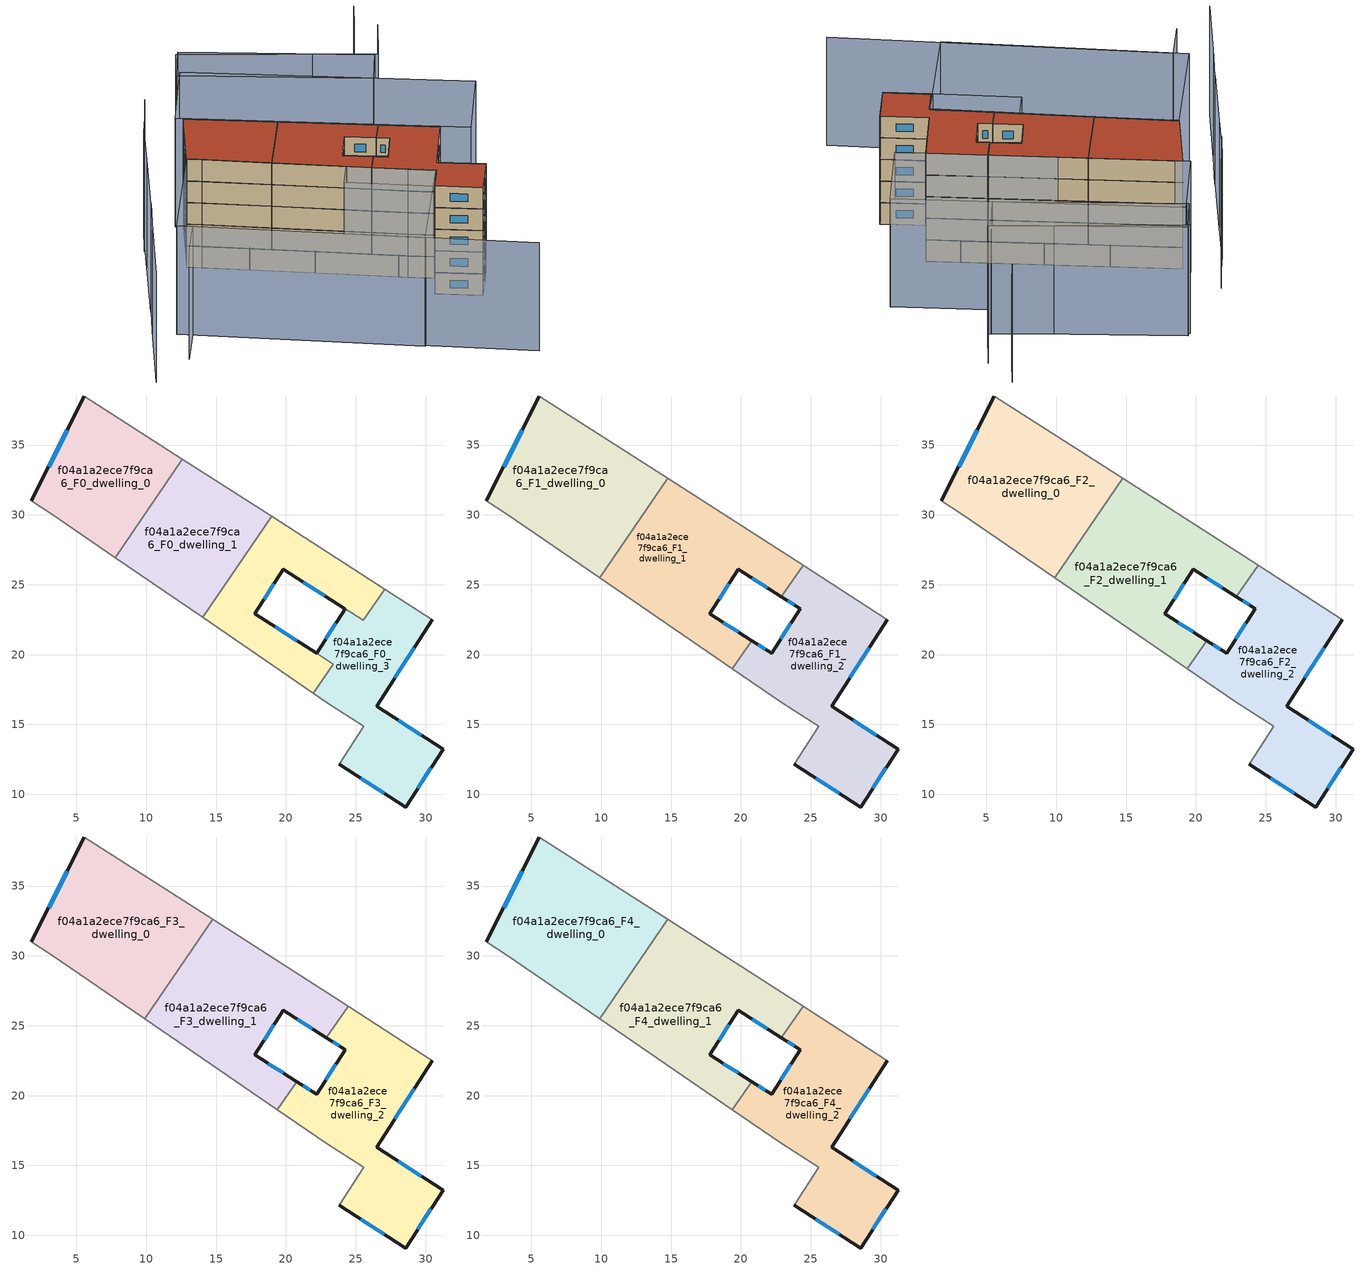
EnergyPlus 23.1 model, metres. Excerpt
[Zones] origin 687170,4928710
f04a1a2ece7f9ca6_F0_dwelling_0
 floor ground (EU_floor_Construction): 7.77,26.95 12.6,34 5.57,38.51 1.78,31.02 3.21,30.07 z0
 wall outside (EU_wall_Construction): 1.78,31.02 5.57,38.51 z0:3
 wall adiabatic (EU_wall_Construction): 7.77,26.95 3.21,30.07 1.78,31.02 / 5.57,38.51 12.6,34 z0:3
 wall to f04a1a2ece7f9ca6_F0_dwelling_1 (EU_wall_Construction): 12.6,34 7.77,26.95 z0:3
 window (EU_Window_Construction): 3.02,33.46 4.34,36.08 z0.98:2.02
f04a1a2ece7f9ca6_F0_dwelling_1
 floor ground (EU_floor_Construction): 14.04,22.66 18.99,29.89 12.6,34 7.77,26.95 z0
 wall adiabatic (EU_wall_Construction): 12.6,34 18.99,29.89 / 14.04,22.66 7.77,26.95 z0:3
 wall to f04a1a2ece7f9ca6_F0_dwelling_2 (EU_wall_Construction): 18.99,29.89 14.04,22.66 z0:3
f04a1a2ece7f9ca6_F0_dwelling_2
 floor ground (EU_floor_Construction): 23.4,19.33 17.78,22.91 19.8,26.1 25.54,22.45 27.08,24.69 18.99,29.89 14.04,22.66 21.97,17.23 23.07,18.83 z0
 wall outside (EU_wall_Construction): 24.23,23.29 19.8,26.1 17.78,22.91 22.2,20.09 z0:3
 wall adiabatic (EU_wall_Construction): 21.97,17.23 14.04,22.66 / 18.99,29.89 27.08,24.69 z0:3
 wall to f04a1a2ece7f9ca6_F0_dwelling_3 (EU_wall_Construction): 27.08,24.69 25.54,22.45 24.23,23.28 / 22.2,20.09 23.4,19.33 23.07,18.83 21.97,17.23 z0:3
 window (EU_Window_Construction): 22.79,24.2 21.24,25.19 / 19.15,25.06 18.44,23.95 / 19.22,22 20.77,21.01 z0.98:2.02
f04a1a2ece7f9ca6_F0_dwelling_3
 floor ground (EU_floor_Construction): 28.56,9.09 31.25,13.23 26.49,16.31 30.47,22.51 27.08,24.69 25.54,22.45 24.23,23.28 22.2,20.09 23.4,19.33 23.07,18.83 21.97,17.23 22.88,16.6 25.57,14.87 23.83,12.16 z0
 wall outside (EU_wall_Construction): 22.2,20.09 24.23,23.28 / 30.47,22.51 26.49,16.31 31.25,13.23 28.56,9.09 23.83,12.16 z0:3
 wall adiabatic (EU_wall_Construction): 23.83,12.16 25.57,14.87 22.88,16.6 21.97,17.23 / 27.08,24.69 30.47,22.51 z0:3
 window (EU_Window_Construction): 22.86,21.13 23.57,22.24 / 29.18,20.5 27.79,18.33 / 28.04,15.31 29.7,14.23 / 30.38,11.89 29.44,10.44 / 27.02,10.09 25.37,11.16 z0.98:2.02
f04a1a2ece7f9ca6_F1_dwelling_0
 floor to f04a1a2ece7f9ca6_F0_dwelling_0 (EU_floor_Construction): 7.77,26.95 12.6,34 5.57,38.51 1.78,31.02 3.21,30.07 z3
 floor to f04a1a2ece7f9ca6_F0_dwelling_1 (EU_floor_Construction): 9.88,25.51 14.75,32.62 12.6,34 7.77,26.95 z3
 wall outside (EU_wall_Construction): 1.78,31.02 5.57,38.51 z3:6
 wall adiabatic (EU_wall_Construction): 9.88,25.51 3.21,30.07 1.78,31.02 / 5.57,38.51 14.75,32.62 z3:6
 wall to f04a1a2ece7f9ca6_F1_dwelling_1 (EU_wall_Construction): 14.75,32.62 9.88,25.51 z3:6
 window (EU_Window_Construction): 3.02,33.46 4.34,36.08 z3.98:5.02
f04a1a2ece7f9ca6_F1_dwelling_1
 floor to f04a1a2ece7f9ca6_F0_dwelling_1 (EU_floor_Construction): 14.04,22.66 18.99,29.89 14.75,32.62 9.88,25.51 z3
 floor to f04a1a2ece7f9ca6_F0_dwelling_2 (EU_floor_Construction): 20.77,21.01 17.78,22.91 19.8,26.1 22.91,24.13 24.45,26.38 18.99,29.89 14.04,22.66 19.39,18.99 z3
 wall outside (EU_wall_Construction): 22.91,24.13 19.8,26.1 17.78,22.91 20.77,21.01 z3:6
 wall adiabatic (EU_wall_Construction): 19.39,18.99 9.88,25.51 / 14.75,32.62 24.45,26.38 z3:6
 wall to f04a1a2ece7f9ca6_F1_dwelling_2 (EU_wall_Construction): 24.45,26.38 22.9,24.13 / 20.77,21.01 19.39,18.99 z3:6
 window (EU_Window_Construction): 18.75,22.29 19.8,21.63 / 21.9,24.77 20.81,25.46 / 19.15,25.06 18.44,23.95 z3.98:5.02
f04a1a2ece7f9ca6_F1_dwelling_2
 floor to f04a1a2ece7f9ca6_F0_dwelling_2 (EU_floor_Construction): 25.54,22.45 27.08,24.69 24.45,26.38 22.91,24.13 z3; 21.97,17.23 23.07,18.83 23.4,19.33 20.77,21.01 19.39,18.99 z3
 floor to f04a1a2ece7f9ca6_F0_dwelling_3 (EU_floor_Construction): 28.56,9.09 31.25,13.23 26.49,16.31 30.47,22.51 27.08,24.69 25.54,22.45 24.23,23.28 22.2,20.09 23.4,19.33 23.07,18.83 21.97,17.23 22.88,16.6 25.57,14.87 23.83,12.16 z3
 wall outside (EU_wall_Construction): 20.77,21.01 22.2,20.09 24.23,23.28 22.91,24.13 / 30.47,22.51 26.49,16.31 31.25,13.23 28.56,9.09 23.83,12.16 z3:6
 wall adiabatic (EU_wall_Construction): 23.83,12.16 25.57,14.87 22.88,16.6 19.39,18.99 / 24.45,26.38 30.47,22.51 z3:6
 window (EU_Window_Construction): 27.02,10.09 25.37,11.16 / 21.24,20.71 21.74,20.39 / 22.86,21.13 23.57,22.24 / 23.8,23.56 23.34,23.85 / 29.18,20.5 27.79,18.33 / 28.04,15.31 29.7,14.23 / 30.38,11.89 29.44,10.44 z3.98:5.02
f04a1a2ece7f9ca6_F2_dwelling_0
 floor to f04a1a2ece7f9ca6_F1_dwelling_0 (EU_floor_Construction): 9.88,25.51 14.75,32.62 5.57,38.51 1.78,31.02 3.21,30.07 z6
 wall outside (EU_wall_Construction): 1.78,31.02 5.57,38.51 z6:9
 wall adiabatic (EU_wall_Construction): 9.88,25.51 3.21,30.07 1.78,31.02 / 5.57,38.51 14.75,32.62 z6:9
 wall to f04a1a2ece7f9ca6_F2_dwelling_1 (EU_wall_Construction): 14.75,32.62 9.88,25.51 z6:9
 window (EU_Window_Construction): 3.02,33.46 4.34,36.08 z6.98:8.02
f04a1a2ece7f9ca6_F2_dwelling_1
 floor to f04a1a2ece7f9ca6_F1_dwelling_1 (EU_floor_Construction): 20.77,21.01 17.78,22.91 19.8,26.1 22.9,24.13 24.45,26.38 14.75,32.62 9.88,25.51 19.39,18.99 z6
 wall outside (EU_wall_Construction): 22.91,24.13 19.8,26.1 17.78,22.91 20.77,21.01 z6:9
 wall adiabatic (EU_wall_Construction): 19.39,18.99 9.88,25.51 / 14.75,32.62 24.45,26.38 z6:9
 wall to f04a1a2ece7f9ca6_F2_dwelling_2 (EU_wall_Construction): 24.45,26.38 22.9,24.13 / 20.77,21.01 19.39,18.99 z6:9
 window (EU_Window_Construction): 18.75,22.29 19.8,21.63 / 21.9,24.77 20.81,25.46 / 19.15,25.06 18.44,23.95 z6.98:8.02
f04a1a2ece7f9ca6_F2_dwelling_2
 floor to f04a1a2ece7f9ca6_F1_dwelling_2 (EU_floor_Construction): 28.56,9.09 31.25,13.23 26.49,16.31 30.47,22.51 24.45,26.38 22.9,24.13 24.23,23.28 22.2,20.09 20.77,21.01 19.39,18.99 22.88,16.6 25.57,14.87 23.83,12.16 z6
 wall outside (EU_wall_Construction): 20.77,21.01 22.2,20.09 24.23,23.28 22.91,24.13 / 30.47,22.51 26.49,16.31 31.25,13.23 28.56,9.09 23.83,12.16 z6:9
 wall adiabatic (EU_wall_Construction): 23.83,12.16 25.57,14.87 22.88,16.6 19.39,18.99 / 24.45,26.38 30.47,22.51 z6:9
 window (EU_Window_Construction): 27.02,10.09 25.37,11.16 / 21.24,20.71 21.74,20.39 / 22.86,21.13 23.57,22.24 / 23.8,23.56 23.34,23.85 / 29.18,20.5 27.79,18.33 / 28.04,15.31 29.7,14.23 / 30.38,11.89 29.44,10.44 z6.98:8.02
f04a1a2ece7f9ca6_F3_dwelling_0
 floor to f04a1a2ece7f9ca6_F2_dwelling_0 (EU_floor_Construction): 9.88,25.51 14.75,32.62 5.57,38.51 1.78,31.02 3.21,30.07 z9
 wall outside (EU_wall_Construction): 1.78,31.02 5.57,38.51 z9:12
 wall adiabatic (EU_wall_Construction): 9.88,25.51 3.21,30.07 1.78,31.02 / 5.57,38.51 14.75,32.62 z9:12
 wall to f04a1a2ece7f9ca6_F3_dwelling_1 (EU_wall_Construction): 14.75,32.62 9.88,25.51 z9:12
 window (EU_Window_Construction): 3.02,33.46 4.34,36.08 z9.98:11.02
f04a1a2ece7f9ca6_F3_dwelling_1
 floor to f04a1a2ece7f9ca6_F2_dwelling_1 (EU_floor_Construction): 20.77,21.01 17.78,22.91 19.8,26.1 22.9,24.13 24.45,26.38 14.75,32.62 9.88,25.51 19.39,18.99 z9
 wall outside (EU_wall_Construction): 22.91,24.13 19.8,26.1 17.78,22.91 20.77,21.01 z9:12
 wall adiabatic (EU_wall_Construction): 19.39,18.99 9.88,25.51 / 14.75,32.62 24.45,26.38 z9:12
 wall to f04a1a2ece7f9ca6_F3_dwelling_2 (EU_wall_Construction): 24.45,26.38 22.9,24.13 / 20.77,21.01 19.39,18.99 z9:12
 window (EU_Window_Construction): 18.75,22.29 19.8,21.63 / 21.9,24.77 20.81,25.46 / 19.15,25.06 18.44,23.95 z9.98:11.02
f04a1a2ece7f9ca6_F3_dwelling_2
 floor to f04a1a2ece7f9ca6_F2_dwelling_2 (EU_floor_Construction): 28.56,9.09 31.25,13.23 26.49,16.31 30.47,22.51 24.45,26.38 22.9,24.13 24.23,23.28 22.2,20.09 20.77,21.01 19.39,18.99 22.88,16.6 25.57,14.87 23.83,12.16 z9
 wall outside (EU_wall_Construction): 20.77,21.01 22.2,20.09 24.23,23.28 22.91,24.13 / 30.47,22.51 26.49,16.31 31.25,13.23 28.56,9.09 23.83,12.16 z9:12
 wall adiabatic (EU_wall_Construction): 23.83,12.16 25.57,14.87 22.88,16.6 19.39,18.99 / 24.45,26.38 30.47,22.51 z9:12
 window (EU_Window_Construction): 27.02,10.09 25.37,11.16 / 21.24,20.71 21.74,20.39 / 22.86,21.13 23.57,22.24 / 23.8,23.56 23.34,23.85 / 29.18,20.5 27.79,18.33 / 28.04,15.31 29.7,14.23 / 30.38,11.89 29.44,10.44 z9.98:11.02
f04a1a2ece7f9ca6_F4_dwelling_0
 floor to f04a1a2ece7f9ca6_F3_dwelling_0 (EU_floor_Construction): 9.88,25.51 14.75,32.62 5.57,38.51 1.78,31.02 3.21,30.07 z12
 wall outside (EU_wall_Construction): 1.78,31.02 5.57,38.51 z12:15
 wall adiabatic (EU_wall_Construction): 9.88,25.51 3.21,30.07 1.78,31.02 / 5.57,38.51 14.75,32.62 z12:15
 wall to f04a1a2ece7f9ca6_F4_dwelling_1 (EU_wall_Construction): 14.75,32.62 9.88,25.51 z12:15
 window (EU_Window_Construction): 3.02,33.46 4.34,36.08 z12.98:14.02
 roof outside (EU_roof_Construction): 14.75,32.62 9.88,25.51 3.21,30.07 1.78,31.02 5.57,38.51 z15
f04a1a2ece7f9ca6_F4_dwelling_1
 floor to f04a1a2ece7f9ca6_F3_dwelling_1 (EU_floor_Construction): 20.77,21.01 17.78,22.91 19.8,26.1 22.9,24.13 24.45,26.38 14.75,32.62 9.88,25.51 19.39,18.99 z12
 wall outside (EU_wall_Construction): 22.91,24.13 19.8,26.1 17.78,22.91 20.77,21.01 z12:15
 wall adiabatic (EU_wall_Construction): 19.39,18.99 9.88,25.51 / 14.75,32.62 24.45,26.38 z12:15
 wall to f04a1a2ece7f9ca6_F4_dwelling_2 (EU_wall_Construction): 24.45,26.38 22.9,24.13 / 20.77,21.01 19.39,18.99 z12:15
 window (EU_Window_Construction): 18.75,22.29 19.8,21.63 / 21.9,24.77 20.81,25.46 / 19.15,25.06 18.44,23.95 z12.98:14.02
 roof outside (EU_roof_Construction): 24.45,26.38 22.91,24.13 19.8,26.1 17.78,22.91 20.77,21.01 19.39,18.99 9.88,25.51 14.75,32.62 z15
f04a1a2ece7f9ca6_F4_dwelling_2
 floor to f04a1a2ece7f9ca6_F3_dwelling_2 (EU_floor_Construction): 28.56,9.09 31.25,13.23 26.49,16.31 30.47,22.51 24.45,26.38 22.9,24.13 24.23,23.28 22.2,20.09 20.77,21.01 19.39,18.99 22.88,16.6 25.57,14.87 23.83,12.16 z12
 wall outside (EU_wall_Construction): 20.77,21.01 22.2,20.09 24.23,23.28 22.91,24.13 / 30.47,22.51 26.49,16.31 31.25,13.23 28.56,9.09 23.83,12.16 z12:15
 wall adiabatic (EU_wall_Construction): 23.83,12.16 25.57,14.87 22.88,16.6 19.39,18.99 / 24.45,26.38 30.47,22.51 z12:15
 window (EU_Window_Construction): 27.02,10.09 25.37,11.16 / 21.24,20.71 21.74,20.39 / 22.86,21.13 23.57,22.24 / 23.8,23.56 23.34,23.85 / 29.18,20.5 27.79,18.33 / 28.04,15.31 29.7,14.23 / 30.38,11.89 29.44,10.44 z12.98:14.02
 roof outside (EU_roof_Construction): 30.47,22.51 26.49,16.31 31.25,13.23 28.56,9.09 23.83,12.16 25.57,14.87 22.88,16.6 19.39,18.99 20.77,21.01 22.2,20.09 24.23,23.28 22.91,24.13 24.45,26.38 z15
shading: -7.35,14.45 -4.49,18.63 / -4.49,18.63 28.5,-3.93 / -8.77,20.38 -12.93,12.25 / -6.27,25.11 -8.9,20.15 / -2.23,33.25 -6.37,25.11 / 0.64,38.98 -2.29,33.24 / 34.57,44.26 31.7,39.09 / 31.7,39.09 11.33,50.39 / 3.68,44.1 -0.79,36.39 / 34.14,48.98 32.09,45.37 / 16.96,20.66 25.63,14.83 / 25.63,14.83 23.8,12.12 / 23.8,12.12 15.14,17.95 / 15.14,17.95 16.96,20.66 / 17.63,3.38 -6.03,19.7 / -6.03,19.7 1.83,31.09 / 1.83,31.09 25.49,14.78 / 25.49,14.78 17.63,3.38 / 33.49,20.57 4.81,39.01 / 4.81,39.01 9.95,47.01 / 9.95,47.01 38.64,28.58 / 38.64,28.58 33.49,20.57 / 28.76,34.91 9.29,46.56 / 9.29,46.56 11.77,50.71 / 11.77,50.71 31.24,39.07 / 31.24,39.07 28.76,34.91 z0:15
[Building]
EU S2 Campaign: North Axis=0; Terrain=City; Solar Distribution=FullExterior
[Site:Location]
Bologna: Latitude=44.5; Longitude=11.25; Time Zone=1; Elevation=37
[SizingPeriod:WeatherFileDays]
AnnualSizingPeriod: Begin Month=1; Begin Day of Month=1; End Month=12; End Day of Month=31; Day of Week for Start Day=Monday; Use Weather File Daylight Saving Period=No; Use Weather File Rain and Snow Indicators=No
[MATERIAL]
EU_InternalMass_Material: Roughness=MediumRough; Thickness=0.1; Conductivity=1; Density=1800; Specific Heat=900; Thermal Absorptance=0.9; Solar Absorptance=0.7; Visible Absorptance=0.7
[MATERIAL:NOMASS] Roughness=MediumRough; Thermal Absorptance=0.9; Solar Absorptance=0.7; Visible Absorptance=0.7
Name | Thermal Resistance
EU_wall_NoMass | 0.905828
EU_roof_NoMass | 0.37593
EU_floor_NoMass | 0.67114
[WINDOWMATERIAL:SIMPLEGLAZINGSYSTEM]
EU_Window_SimpleGlazing: UFactor=4.52486; Solar Heat Gain Coefficient=0.85; Visible Transmittance=0.85
[CONSTRUCTION]
EU_wall_Construction: EU_wall_NoMass
EU_roof_Construction: EU_roof_NoMass
EU_floor_Construction: EU_floor_NoMass
EU_InternalMass_Construction: EU_InternalMass_Material
EU_Window_Construction: EU_Window_SimpleGlazing
[ZONE] Type=1; Multiplier=1; Ceiling Height=autocalculate; Floor Area=autocalculate; Part of Total Floor Area=Yes
Name | Volume
f04a1a2ece7f9ca6_F0_dwelling_0 | 197.183
f04a1a2ece7f9ca6_F1_dwelling_0 | 262.917
f04a1a2ece7f9ca6_F2_dwelling_0; f04a1a2ece7f9ca6_F3_dwelling_0; f04a1a2ece7f9ca6_F4_dwelling_0 | 262.925
f04a1a2ece7f9ca6_F0_dwelling_1 | 197.2
f04a1a2ece7f9ca6_F1_dwelling_1; f04a1a2ece7f9ca6_F1_dwelling_2 | 262.912
f04a1a2ece7f9ca6_F2_dwelling_1; f04a1a2ece7f9ca6_F3_dwelling_1; f04a1a2ece7f9ca6_F4_dwelling_1 | 262.919
f04a1a2ece7f9ca6_F0_dwelling_2 | 180.325
f04a1a2ece7f9ca6_F2_dwelling_2; f04a1a2ece7f9ca6_F3_dwelling_2; f04a1a2ece7f9ca6_F4_dwelling_2 | 262.915
f04a1a2ece7f9ca6_F0_dwelling_3 | 214.058
[INTERNALMASS] Construction=EU_InternalMass_Construction
Name | Zone or ZoneList | Surface Area
f04a1a2ece7f9ca6_F0_dwelling_0_EU_InternalMass | f04a1a2ece7f9ca6_F0_dwelling_0 | 65.7278
f04a1a2ece7f9ca6_F0_dwelling_1_EU_InternalMass | f04a1a2ece7f9ca6_F0_dwelling_1 | 65.7336
f04a1a2ece7f9ca6_F0_dwelling_2_EU_InternalMass | f04a1a2ece7f9ca6_F0_dwelling_2 | 60.1067
f04a1a2ece7f9ca6_F0_dwelling_3_EU_InternalMass | f04a1a2ece7f9ca6_F0_dwelling_3 | 71.3529
f04a1a2ece7f9ca6_F1_dwelling_0_EU_InternalMass | f04a1a2ece7f9ca6_F1_dwelling_0 | 87.6419
f04a1a2ece7f9ca6_F1_dwelling_1_EU_InternalMass | f04a1a2ece7f9ca6_F1_dwelling_1 | 87.6395
f04a1a2ece7f9ca6_F1_dwelling_2_EU_InternalMass | f04a1a2ece7f9ca6_F1_dwelling_2 | 87.6386
f04a1a2ece7f9ca6_F2_dwelling_0_EU_InternalMass | f04a1a2ece7f9ca6_F2_dwelling_0 | 87.6419
f04a1a2ece7f9ca6_F2_dwelling_1_EU_InternalMass | f04a1a2ece7f9ca6_F2_dwelling_1 | 87.6395
f04a1a2ece7f9ca6_F2_dwelling_2_EU_InternalMass | f04a1a2ece7f9ca6_F2_dwelling_2 | 87.6386
f04a1a2ece7f9ca6_F3_dwelling_0_EU_InternalMass | f04a1a2ece7f9ca6_F3_dwelling_0 | 87.6419
f04a1a2ece7f9ca6_F3_dwelling_1_EU_InternalMass | f04a1a2ece7f9ca6_F3_dwelling_1 | 87.6395
f04a1a2ece7f9ca6_F3_dwelling_2_EU_InternalMass | f04a1a2ece7f9ca6_F3_dwelling_2 | 87.6386
f04a1a2ece7f9ca6_F4_dwelling_0_EU_InternalMass | f04a1a2ece7f9ca6_F4_dwelling_0 | 87.6419
f04a1a2ece7f9ca6_F4_dwelling_1_EU_InternalMass | f04a1a2ece7f9ca6_F4_dwelling_1 | 87.6395
f04a1a2ece7f9ca6_F4_dwelling_2_EU_InternalMass | f04a1a2ece7f9ca6_F4_dwelling_2 | 87.6386
[OTHEREQUIPMENT] Fuel Type=Electricity; Design Level Calculation Method=Watts/Area; Power per Zone Floor Area=1; Fraction Latent=0; Fraction Radiant=0; Fraction Lost=0; Carbon Dioxide Generation Rate=0; EndUse Subcategory=EU_Step8_InternalGains
Name | Zone or ZoneList or Space or SpaceList | Schedule
EU_Step8_InternalGain_f04a1a2ece7f9ca6_F0_dwelling_0_f000 | f04a1a2ece7f9ca6_F0_dwelling_0 | EU_Step8_GainSchedule_f04a1a2ece7f9ca6_F0_dwelling_0_f000
EU_Step8_InternalGain_f04a1a2ece7f9ca6_F0_dwelling_1_f000 | f04a1a2ece7f9ca6_F0_dwelling_1 | EU_Step8_GainSchedule_f04a1a2ece7f9ca6_F0_dwelling_1_f000
EU_Step8_InternalGain_f04a1a2ece7f9ca6_F0_dwelling_2_f000 | f04a1a2ece7f9ca6_F0_dwelling_2 | EU_Step8_GainSchedule_f04a1a2ece7f9ca6_F0_dwelling_2_f000
EU_Step8_InternalGain_f04a1a2ece7f9ca6_F0_dwelling_3_f000 | f04a1a2ece7f9ca6_F0_dwelling_3 | EU_Step8_GainSchedule_f04a1a2ece7f9ca6_F0_dwelling_3_f000
EU_Step8_InternalGain_f04a1a2ece7f9ca6_F1_dwelling_0_f000 | f04a1a2ece7f9ca6_F1_dwelling_0 | EU_Step8_GainSchedule_f04a1a2ece7f9ca6_F1_dwelling_0_f000
EU_Step8_InternalGain_f04a1a2ece7f9ca6_F1_dwelling_1_f000 | f04a1a2ece7f9ca6_F1_dwelling_1 | EU_Step8_GainSchedule_f04a1a2ece7f9ca6_F1_dwelling_1_f000
EU_Step8_InternalGain_f04a1a2ece7f9ca6_F1_dwelling_2_f000 | f04a1a2ece7f9ca6_F1_dwelling_2 | EU_Step8_GainSchedule_f04a1a2ece7f9ca6_F1_dwelling_2_f000
EU_Step8_InternalGain_f04a1a2ece7f9ca6_F2_dwelling_0_f000 | f04a1a2ece7f9ca6_F2_dwelling_0 | EU_Step8_GainSchedule_f04a1a2ece7f9ca6_F2_dwelling_0_f000
EU_Step8_InternalGain_f04a1a2ece7f9ca6_F2_dwelling_1_f000 | f04a1a2ece7f9ca6_F2_dwelling_1 | EU_Step8_GainSchedule_f04a1a2ece7f9ca6_F2_dwelling_1_f000
EU_Step8_InternalGain_f04a1a2ece7f9ca6_F2_dwelling_2_f000 | f04a1a2ece7f9ca6_F2_dwelling_2 | EU_Step8_GainSchedule_f04a1a2ece7f9ca6_F2_dwelling_2_f000
EU_Step8_InternalGain_f04a1a2ece7f9ca6_F3_dwelling_0_f000 | f04a1a2ece7f9ca6_F3_dwelling_0 | EU_Step8_GainSchedule_f04a1a2ece7f9ca6_F3_dwelling_0_f000
EU_Step8_InternalGain_f04a1a2ece7f9ca6_F3_dwelling_1_f000 | f04a1a2ece7f9ca6_F3_dwelling_1 | EU_Step8_GainSchedule_f04a1a2ece7f9ca6_F3_dwelling_1_f000
EU_Step8_InternalGain_f04a1a2ece7f9ca6_F3_dwelling_2_f000 | f04a1a2ece7f9ca6_F3_dwelling_2 | EU_Step8_GainSchedule_f04a1a2ece7f9ca6_F3_dwelling_2_f000
EU_Step8_InternalGain_f04a1a2ece7f9ca6_F4_dwelling_0_f000 | f04a1a2ece7f9ca6_F4_dwelling_0 | EU_Step8_GainSchedule_f04a1a2ece7f9ca6_F4_dwelling_0_f000
EU_Step8_InternalGain_f04a1a2ece7f9ca6_F4_dwelling_1_f000 | f04a1a2ece7f9ca6_F4_dwelling_1 | EU_Step8_GainSchedule_f04a1a2ece7f9ca6_F4_dwelling_1_f000
EU_Step8_InternalGain_f04a1a2ece7f9ca6_F4_dwelling_2_f000 | f04a1a2ece7f9ca6_F4_dwelling_2 | EU_Step8_GainSchedule_f04a1a2ece7f9ca6_F4_dwelling_2_f000
[ZONEVENTILATION:DESIGNFLOWRATE] Schedule=EU_AlwaysOn; Design Flow Rate Calculation Method=AirChanges/Hour; Air Changes per Hour=0.73129; Ventilation Type=Natural; Fan Pressure Rise=0; Fan Total Efficiency=1; Constant Term Coefficient=1; Temperature Term Coefficient=0; Velocity Term Coefficient=0; Velocity Squared Term Coefficient=0; Minimum Indoor Temperature=-100; Maximum Indoor Temperature=100; Delta Temperature=-100; Minimum Outdoor Temperature=-100; Maximum Outdoor Temperature=100; Maximum Wind Speed=40
Name | Zone or ZoneList or Space or SpaceList
EU_ConstantAir_f04a1a2ece7f9ca6_F0_dwelling_0 | f04a1a2ece7f9ca6_F0_dwelling_0
EU_ConstantAir_f04a1a2ece7f9ca6_F0_dwelling_1 | f04a1a2ece7f9ca6_F0_dwelling_1
EU_ConstantAir_f04a1a2ece7f9ca6_F0_dwelling_2 | f04a1a2ece7f9ca6_F0_dwelling_2
EU_ConstantAir_f04a1a2ece7f9ca6_F0_dwelling_3 | f04a1a2ece7f9ca6_F0_dwelling_3
EU_ConstantAir_f04a1a2ece7f9ca6_F1_dwelling_0 | f04a1a2ece7f9ca6_F1_dwelling_0
EU_ConstantAir_f04a1a2ece7f9ca6_F1_dwelling_1 | f04a1a2ece7f9ca6_F1_dwelling_1
EU_ConstantAir_f04a1a2ece7f9ca6_F1_dwelling_2 | f04a1a2ece7f9ca6_F1_dwelling_2
EU_ConstantAir_f04a1a2ece7f9ca6_F2_dwelling_0 | f04a1a2ece7f9ca6_F2_dwelling_0
EU_ConstantAir_f04a1a2ece7f9ca6_F2_dwelling_1 | f04a1a2ece7f9ca6_F2_dwelling_1
EU_ConstantAir_f04a1a2ece7f9ca6_F2_dwelling_2 | f04a1a2ece7f9ca6_F2_dwelling_2
EU_ConstantAir_f04a1a2ece7f9ca6_F3_dwelling_0 | f04a1a2ece7f9ca6_F3_dwelling_0
EU_ConstantAir_f04a1a2ece7f9ca6_F3_dwelling_1 | f04a1a2ece7f9ca6_F3_dwelling_1
EU_ConstantAir_f04a1a2ece7f9ca6_F3_dwelling_2 | f04a1a2ece7f9ca6_F3_dwelling_2
EU_ConstantAir_f04a1a2ece7f9ca6_F4_dwelling_0 | f04a1a2ece7f9ca6_F4_dwelling_0
EU_ConstantAir_f04a1a2ece7f9ca6_F4_dwelling_1 | f04a1a2ece7f9ca6_F4_dwelling_1
EU_ConstantAir_f04a1a2ece7f9ca6_F4_dwelling_2 | f04a1a2ece7f9ca6_F4_dwelling_2
[HVACTEMPLATE:THERMOSTAT] Constant Heating Setpoint=20; Constant Cooling Setpoint=50
EU_HeatOnly_f04a1a2ece7f9ca6_F0_dwelling_0; EU_HeatOnly_f04a1a2ece7f9ca6_F0_dwelling_1; EU_HeatOnly_f04a1a2ece7f9ca6_F0_dwelling_2; EU_HeatOnly_f04a1a2ece7f9ca6_F0_dwelling_3; EU_HeatOnly_f04a1a2ece7f9ca6_F1_dwelling_0; EU_HeatOnly_f04a1a2ece7f9ca6_F1_dwelling_1; EU_HeatOnly_f04a1a2ece7f9ca6_F1_dwelling_2; EU_HeatOnly_f04a1a2ece7f9ca6_F2_dwelling_0; EU_HeatOnly_f04a1a2ece7f9ca6_F2_dwelling_1; EU_HeatOnly_f04a1a2ece7f9ca6_F2_dwelling_2; EU_HeatOnly_f04a1a2ece7f9ca6_F3_dwelling_0; EU_HeatOnly_f04a1a2ece7f9ca6_F3_dwelling_1; EU_HeatOnly_f04a1a2ece7f9ca6_F3_dwelling_2; EU_HeatOnly_f04a1a2ece7f9ca6_F4_dwelling_0; EU_HeatOnly_f04a1a2ece7f9ca6_F4_dwelling_1; EU_HeatOnly_f04a1a2ece7f9ca6_F4_dwelling_2
[HVACTEMPLATE:ZONE:IDEALLOADSAIRSYSTEM] System Availability Schedule=EU_AlwaysOn; Maximum Heating Supply Air Temperature=50; Minimum Cooling Supply Air Temperature=13; Maximum Heating Supply Air Humidity Ratio=0.0156; Minimum Cooling Supply Air Humidity Ratio=0.0077; Heating Limit=NoLimit; Cooling Limit=NoLimit; Heating Availability Schedule=EU_AlwaysOn; Cooling Availability Schedule=EU_CoolingOff; Dehumidification Control Type=ConstantSensibleHeatRatio; Cooling Sensible Heat Ratio=0.7; Dehumidification Setpoint=60; Humidification Control Type=None; Humidification Setpoint=30; Outdoor Air Method=None; Outdoor Air Flow Rate per Person=0.00944; Outdoor Air Flow Rate per Zone Floor Area=0; Outdoor Air Flow Rate per Zone=0; Demand Controlled Ventilation Type=None; Outdoor Air Economizer Type=NoEconomizer; Heat Recovery Type=None; Sensible Heat Recovery Effectiveness=0.7; Latent Heat Recovery Effectiveness=0.65
Name | Template Thermostat
f04a1a2ece7f9ca6_F0_dwelling_0 | EU_HeatOnly_f04a1a2ece7f9ca6_F0_dwelling_0
f04a1a2ece7f9ca6_F0_dwelling_1 | EU_HeatOnly_f04a1a2ece7f9ca6_F0_dwelling_1
f04a1a2ece7f9ca6_F0_dwelling_2 | EU_HeatOnly_f04a1a2ece7f9ca6_F0_dwelling_2
f04a1a2ece7f9ca6_F0_dwelling_3 | EU_HeatOnly_f04a1a2ece7f9ca6_F0_dwelling_3
f04a1a2ece7f9ca6_F1_dwelling_0 | EU_HeatOnly_f04a1a2ece7f9ca6_F1_dwelling_0
f04a1a2ece7f9ca6_F1_dwelling_1 | EU_HeatOnly_f04a1a2ece7f9ca6_F1_dwelling_1
f04a1a2ece7f9ca6_F1_dwelling_2 | EU_HeatOnly_f04a1a2ece7f9ca6_F1_dwelling_2
f04a1a2ece7f9ca6_F2_dwelling_0 | EU_HeatOnly_f04a1a2ece7f9ca6_F2_dwelling_0
f04a1a2ece7f9ca6_F2_dwelling_1 | EU_HeatOnly_f04a1a2ece7f9ca6_F2_dwelling_1
f04a1a2ece7f9ca6_F2_dwelling_2 | EU_HeatOnly_f04a1a2ece7f9ca6_F2_dwelling_2
f04a1a2ece7f9ca6_F3_dwelling_0 | EU_HeatOnly_f04a1a2ece7f9ca6_F3_dwelling_0
f04a1a2ece7f9ca6_F3_dwelling_1 | EU_HeatOnly_f04a1a2ece7f9ca6_F3_dwelling_1
f04a1a2ece7f9ca6_F3_dwelling_2 | EU_HeatOnly_f04a1a2ece7f9ca6_F3_dwelling_2
f04a1a2ece7f9ca6_F4_dwelling_0 | EU_HeatOnly_f04a1a2ece7f9ca6_F4_dwelling_0
f04a1a2ece7f9ca6_F4_dwelling_1 | EU_HeatOnly_f04a1a2ece7f9ca6_F4_dwelling_1
f04a1a2ece7f9ca6_F4_dwelling_2 | EU_HeatOnly_f04a1a2ece7f9ca6_F4_dwelling_2
[SIZING:ZONE] Zone Cooling Design Supply Air Temperature Input Method=SupplyAirTemperature; Zone Cooling Design Supply Air Temperature=13; Zone Heating Design Supply Air Temperature Input Method=SupplyAirTemperature; Zone Heating Design Supply Air Temperature=50; Zone Cooling Design Supply Air Humidity Ratio=0.008; Zone Heating Design Supply Air Humidity Ratio=0.008; Cooling Design Air Flow Method=DesignDay; Cooling Design Air Flow Rate=0; Cooling Minimum Air Flow per Zone Floor Area=0.000762; Cooling Minimum Air Flow=0; Cooling Minimum Air Flow Fraction=0.2; Heating Design Air Flow Method=DesignDay; Heating Design Air Flow Rate=0; Heating Maximum Air Flow per Zone Floor Area=0.002032; Heating Maximum Air Flow=0.141576; Heating Maximum Air Flow Fraction=0.3; Account for Dedicated Outdoor Air System=No; Dedicated Outdoor Air System Control Strategy=NeutralSupplyAir; Dedicated Outdoor Air Low Setpoint Temperature for Design=autosize; Dedicated Outdoor Air High Setpoint Temperature for Design=autosize; Zone Load Sizing Method=Sensible Load Only No Latent Load; Zone Latent Cooling Design Supply Air Humidity Ratio Input Method=HumidityRatioDifference; Zone Cooling Design Supply Air Humidity Ratio Difference=0.005; Zone Latent Heating Design Supply Air Humidity Ratio Input Method=HumidityRatioDifference; Zone Humidification Design Supply Air Humidity Ratio Difference=0.005
f04a1a2ece7f9ca6_F0_dwelling_0; f04a1a2ece7f9ca6_F0_dwelling_1; f04a1a2ece7f9ca6_F0_dwelling_2; f04a1a2ece7f9ca6_F0_dwelling_3; f04a1a2ece7f9ca6_F1_dwelling_0; f04a1a2ece7f9ca6_F1_dwelling_1; f04a1a2ece7f9ca6_F1_dwelling_2; f04a1a2ece7f9ca6_F2_dwelling_0; f04a1a2ece7f9ca6_F2_dwelling_1; f04a1a2ece7f9ca6_F2_dwelling_2; f04a1a2ece7f9ca6_F3_dwelling_0; f04a1a2ece7f9ca6_F3_dwelling_1; f04a1a2ece7f9ca6_F3_dwelling_2; f04a1a2ece7f9ca6_F4_dwelling_0; f04a1a2ece7f9ca6_F4_dwelling_1; f04a1a2ece7f9ca6_F4_dwelling_2
[SCHEDULE:CONSTANT]
Name | Hourly Value
EU_AlwaysOn | 1
EU_CoolingOff | 0
[SCHEDULE:FILE] Column Number=1; Rows to Skip at Top=0; Number of Hours of Data=8760; Column Separator=Comma; Interpolate to Timestep=No; Minutes per Item=60; Adjust Schedule for Daylight Savings=Yes
Name | File
EU_Step8_GainSchedule_f04a1a2ece7f9ca6_F0_dwelling_0_f000 | ../../schedules/f04a1a2ece7f9ca6/f04a1a2ece7f9ca6_F0_dwelling_0_f000_gain.csv
EU_Step8_GainSchedule_f04a1a2ece7f9ca6_F0_dwelling_1_f000 | ../../schedules/f04a1a2ece7f9ca6/f04a1a2ece7f9ca6_F0_dwelling_1_f000_gain.csv
EU_Step8_GainSchedule_f04a1a2ece7f9ca6_F0_dwelling_2_f000 | ../../schedules/f04a1a2ece7f9ca6/f04a1a2ece7f9ca6_F0_dwelling_2_f000_gain.csv
EU_Step8_GainSchedule_f04a1a2ece7f9ca6_F0_dwelling_3_f000 | ../../schedules/f04a1a2ece7f9ca6/f04a1a2ece7f9ca6_F0_dwelling_3_f000_gain.csv
EU_Step8_GainSchedule_f04a1a2ece7f9ca6_F1_dwelling_0_f000 | ../../schedules/f04a1a2ece7f9ca6/f04a1a2ece7f9ca6_F1_dwelling_0_f000_gain.csv
EU_Step8_GainSchedule_f04a1a2ece7f9ca6_F1_dwelling_1_f000 | ../../schedules/f04a1a2ece7f9ca6/f04a1a2ece7f9ca6_F1_dwelling_1_f000_gain.csv
EU_Step8_GainSchedule_f04a1a2ece7f9ca6_F1_dwelling_2_f000 | ../../schedules/f04a1a2ece7f9ca6/f04a1a2ece7f9ca6_F1_dwelling_2_f000_gain.csv
EU_Step8_GainSchedule_f04a1a2ece7f9ca6_F2_dwelling_0_f000 | ../../schedules/f04a1a2ece7f9ca6/f04a1a2ece7f9ca6_F2_dwelling_0_f000_gain.csv
EU_Step8_GainSchedule_f04a1a2ece7f9ca6_F2_dwelling_1_f000 | ../../schedules/f04a1a2ece7f9ca6/f04a1a2ece7f9ca6_F2_dwelling_1_f000_gain.csv
EU_Step8_GainSchedule_f04a1a2ece7f9ca6_F2_dwelling_2_f000 | ../../schedules/f04a1a2ece7f9ca6/f04a1a2ece7f9ca6_F2_dwelling_2_f000_gain.csv
EU_Step8_GainSchedule_f04a1a2ece7f9ca6_F3_dwelling_0_f000 | ../../schedules/f04a1a2ece7f9ca6/f04a1a2ece7f9ca6_F3_dwelling_0_f000_gain.csv
EU_Step8_GainSchedule_f04a1a2ece7f9ca6_F3_dwelling_1_f000 | ../../schedules/f04a1a2ece7f9ca6/f04a1a2ece7f9ca6_F3_dwelling_1_f000_gain.csv
EU_Step8_GainSchedule_f04a1a2ece7f9ca6_F3_dwelling_2_f000 | ../../schedules/f04a1a2ece7f9ca6/f04a1a2ece7f9ca6_F3_dwelling_2_f000_gain.csv
EU_Step8_GainSchedule_f04a1a2ece7f9ca6_F4_dwelling_0_f000 | ../../schedules/f04a1a2ece7f9ca6/f04a1a2ece7f9ca6_F4_dwelling_0_f000_gain.csv
EU_Step8_GainSchedule_f04a1a2ece7f9ca6_F4_dwelling_1_f000 | ../../schedules/f04a1a2ece7f9ca6/f04a1a2ece7f9ca6_F4_dwelling_1_f000_gain.csv
EU_Step8_GainSchedule_f04a1a2ece7f9ca6_F4_dwelling_2_f000 | ../../schedules/f04a1a2ece7f9ca6/f04a1a2ece7f9ca6_F4_dwelling_2_f000_gain.csv
